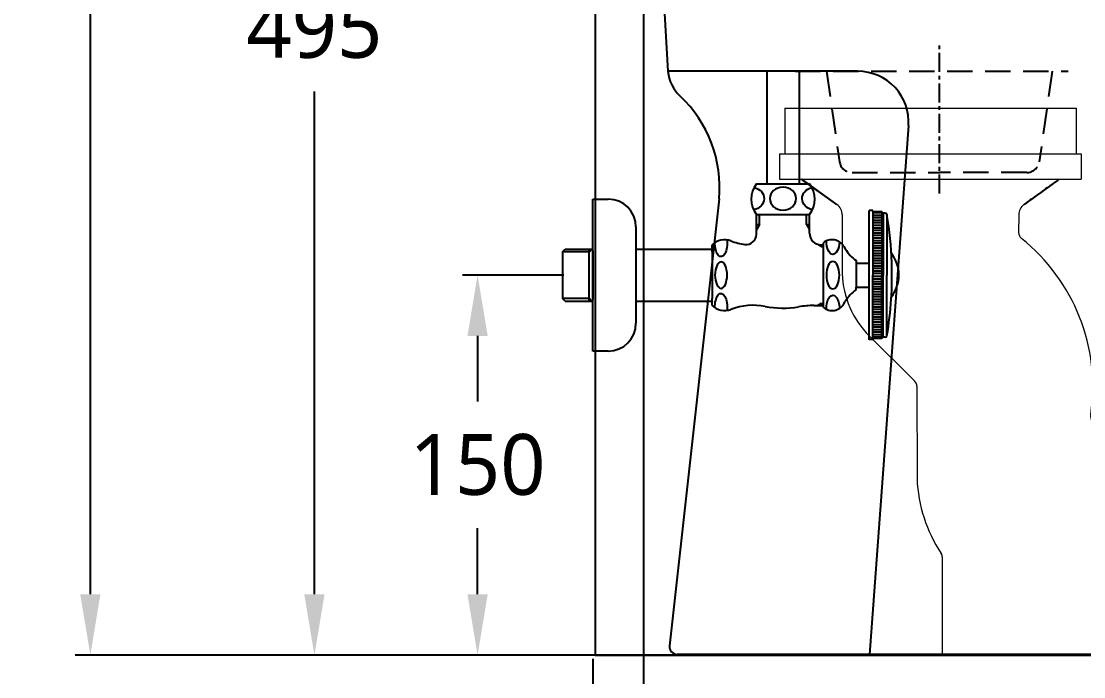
# Model space of a CAD drawing. Extents: x 2759 to 9191, y -64 to 2464.
# Drawn here: x 6329.4 to 6748.7, y 275.1 to 533.9 of the extents above; entities that cross this region are included whole.
import ezdxf

# ---------------------------------------------------------------- set-up
doc = ezdxf.new("R2010")
doc.units = 0
doc.header["$LTSCALE"] = 20
doc.header["$MEASUREMENT"] = 0
doc.linetypes.add('CENTER', pattern=[2, 1.25, -0.25, 0.25, -0.25])
doc.linetypes.add('HIDDEN', pattern=[0.375, 0.25, -0.125])
doc.layers.get('0').update_dxf_attribs({"linetype": 'CONTINUOUS'})
doc.layers.get('DEFPOINTS').update_dxf_attribs({"linetype": 'CONTINUOUS'})
for name, color, linetype in [('1', 7, 'CONTINUOUS'), ('2', 2, 'CONTINUOUS'), ('4', 4, 'CONTINUOUS'), ('6', 6, 'CONTINUOUS'), ('CEN', 1, 'CENTER')]:
    doc.layers.add(name, color=color, linetype=linetype)
doc.styles.get("Standard").update_dxf_attribs({"font": 'NanumGothic.ttf'})
doc.dimstyles.get("Standard").update_dxf_attribs({"dimtxt": 2.7, "dimasz": 2.5, "dimexe": 1.5, "dimexo": 1.5, "dimgap": 1.5, "dimtad": 1, "dimdec": 0, "dimlfac": 10, "dimzin": 0, "dimdsep": 46, "dimtxsty": 'Standard', "dimcen": 0, "dimclrt": 2, "dimadec": 0, "dimazin": 0, "dimtfac": 1, "dimtdec": 0, "dimtmove": 0, "dimatfit": 3, "dimfxl": 0, "dimtolj": 1, "dimtzin": 0, "dimarcsym": 0})

# ---------------------------------------------------------------- blocks, each defined once
blk = doc.blocks.new('*D20')
at = {"color": 3, "lineweight": -2, "ltscale": 10}
for p, q in [((6574.99, 663.44), (6574.99, 155.76)), ((6859.99, 205.1), (6859.99, 155.76)), ((6594.99, 160.76), (6839.99, 160.76))]:
    blk.add_line(p, q, dxfattribs=at)
at = {"color": 3, "ltscale": 10}
for points in [[(6594.99, 164.09), (6594.99, 157.43), (6574.99, 160.76)], [(6839.99, 164.09), (6839.99, 157.43), (6859.99, 160.76)]]:
    blk.add_solid(points, dxfattribs=at)
at = {"layer": 'DEFPOINTS', "color": 0, "ltscale": 10}
for p in [(6574.99, 664.94), (6859.99, 206.6), (6859.99, 160.76)]:
    blk.add_point(p, dxfattribs=at)
at = {"color": 2, "ltscale": 10, "insert": (6717.49, 184.37), "char_height": 25, "attachment_point": 5}
blk.add_mtext('\\A1;285', dxfattribs=at)
blk = doc.blocks.new('*D24')
at = {"color": 3, "lineweight": -2}
for p, q in [((6543.53, 433.69), (6503.49, 433.69)), ((6509.49, 409.69), (6509.49, 383.81)), ((6509.49, 307.69), (6509.49, 333.75)), ((6553.19, 283.69), (6503.49, 283.69))]:
    blk.add_line(p, q, dxfattribs=at)
at = {"color": 3}
for points in [[(6505.49, 409.69), (6513.49, 409.69), (6509.49, 433.69)], [(6505.49, 307.69), (6513.49, 307.69), (6509.49, 283.69)]]:
    blk.add_solid(points, dxfattribs=at)
at = {"layer": 'DEFPOINTS', "color": 0}
for p in [(6509.49, 433.69), (6545.33, 433.69), (6554.99, 283.69)]:
    blk.add_point(p, dxfattribs=at)
at = {"color": 2, "insert": (6509.49, 358.78), "char_height": 24, "attachment_point": 5}
blk.add_mtext('\\A1;150', dxfattribs=at)
blk = doc.blocks.new('BGFB')
at = {"color": 2, "linetype": 'Continuous', "lineweight": 0}
for p, q in [((-57.5, 0), (57.5, 0)), ((-57.5, 0), (-57.5, -18)), ((57.5, 0), (57.5, -18)), ((-59.5, -18), (59.5, -18)), ((-59.5, -18), (-59.5, -28)), ((59.5, -18), (59.5, -28)), ((-59.5, -28), (59.5, -28)), ((-36.9, -38.04), (-50.78, -28)), ((36.9, -38.06), (50.8, -28)), ((-34.8, -42.11), (-34.78, -65.34)), ((34.83, -42.09), (34.8, -49.08)), ((-24.1, -89.92), (-6.23, -107.64)), ((-5.34, -109.77), (-5.28, -146.31)), ((207.14, -196.84), (207.14, -171.61)), ((127.84, -174.94), (81.13, -197.34)), ((127.84, -174.94), (135.25, -174.94)), ((207.34, -174.14), (245.63, -196.43)), ((4.73, -215.9), (4.73, -177.41)), ((138.25, -177.94), (138.25, -197.34)), ((151.35, -181.34), (192.35, -181.34)), ((151.35, -183.09), (192.35, -183.09)), ((144.35, -188.34), (144.35, -208.9)), ((146.35, -188.09), (146.35, -208.59)), ((197.35, -188.09), (197.35, -208.59)), ((199.35, -188.34), (199.35, -208.9)), ((199.35, -196.84), (269.24, -196.84)), ((213.73, -202.4), (213.73, -196.84)), ((269.24, -196.84), (269.24, -215.9)), ((144.35, -197.34), (75.09, -197.34)), ((75.09, -197.34), (75.09, -215.9)), ((130.19, -197.34), (130.19, -202.4)), ((144.35, -202.4), (130.19, -202.4)), ((199.35, -202.4), (213.73, -202.4)), ((151.35, -213.59), (192.35, -213.59)), ((4.73, -215.9), (269.24, -215.9)), ((117.84, -240.9), (117.84, -243.9)), ((118.52, -240.4), (118.34, -240.4)), ((118.52, -240.4), (225.36, -240.4)), ((225.86, -240.9), (225.86, -243.9)), ((118.54, -244.4), (118.34, -244.4)), ((118.54, -244.4), (225.36, -244.4)), ((120.35, -250.4), (223.35, -250.4)), ((120.65, -254.4), (223.05, -254.4))]:
    blk.add_line(p, q, dxfattribs=at)
at = {"color": 3, "linetype": 'Continuous', "lineweight": 0}
for p, q in [((117.84, -275.32), (117.84, -215.9)), ((225.86, -273.83), (225.86, -215.9))]:
    blk.add_line(p, q, dxfattribs=at)
at = {"color": 2}
for p, q in [((118.52, -240.4), (118.41, -215.9)), ((225.28, -215.9), (225.17, -240.4)), ((225.17, -240.4), (223.35, -240.4)), ((118.54, -244.4), (120.65, -244.4)), ((118.57, -250.4), (118.54, -244.4)), ((223.05, -244.4), (225.15, -244.4)), ((225.15, -244.4), (225.13, -250.4)), ((120.35, -250.4), (118.34, -250.4)), ((225.36, -250.4), (223.35, -250.4)), ((118.34, -254.4), (120.65, -254.4)), ((118.6, -256.9), (118.59, -254.4)), ((223.05, -254.4), (225.36, -254.4)), ((225.11, -254.4), (225.1, -256.9)), ((120.45, -263.9), (118.6, -256.9)), ((225.1, -256.9), (223.25, -263.9)), ((122.45, -263.9), (120.45, -263.9)), ((122.45, -263.9), (171.85, -263.9)), ((171.85, -263.9), (221.25, -263.9)), ((223.25, -263.9), (221.25, -263.9))]:
    blk.add_line(p, q, dxfattribs=at)
blk.add_line((120.35, -240.4), (118.52, -240.4))
at = {"color": 2, "linetype": 'Continuous', "lineweight": 0}
for centre in [(153.85, -188.62), (153.85, -193.62), (153.85, -198.62), (153.85, -203.62), (153.85, -208.62)]:
    blk.add_circle(centre, 1.5, dxfattribs=at)
for centre, radius, start, end in [((-39.8, -42.12), 5, 0.0447, 54.1067), ((39.83, -42.11), 5, 125.8861, 179.7556), ((37.8, -49.09), 3, 179.7556, 231.4151), ((-10.7, -109.88), 74.76, 351.5468, 51.4151), ((1.61, -64.14), 36.41, 181.8849, 225.0733), ((-8.34, -109.77), 3, 0.0895, 45.2408), ((131.95, -202.93), 96.26, 63.2809, 103.9725), ((239.79, -464.95), 378.84, 110.2437, 116.5549), ((140.19, -174.04), 67, 2.0828, 58.4605), ((68.2, -121.6), 5, 171.5468, 296.5549), ((52.79, -143.8), 58.13, 182.4762, 213.3534), ((1.73, -177.41), 3, 0, 33.3534), ((135.25, -177.94), 3, 0, 90), ((151.35, -188.34), 7, 90, 180), ((151.35, -188.09), 5, 90, 180), ((192.35, -188.34), 7, 360, 90), ((192.35, -188.09), 5, 0, 90), ((247.14, -193.84), 3, 239.7939, 270), ((151.35, -208.9), 7, 179.7381, 270), ((151.35, -208.59), 5, 180, 270), ((192.35, -208.59), 5, 270, 0), ((192.35, -208.9), 7, 270, 0), ((118.34, -240.9), 0.5, 90, 180), ((225.36, -240.9), 0.5, 0, 90), ((118.34, -243.9), 0.5, 180, 270), ((225.36, -243.9), 0.5, 270, 360), ((118.34, -250.9), 0.5, 90, 180), ((225.36, -250.9), 0.5, 0, 90), ((118.34, -253.9), 0.5, 180, 270), ((225.36, -253.9), 0.5, 270, 0)]:
    blk.add_arc(centre, radius, start, end, dxfattribs=at)
at = {"color": 3, "linetype": 'Continuous', "lineweight": 0}
blk.add_spline([(117.84, -275.32), (166.15, -271.49), (199.41, -276.45), (225.86, -273.83)], degree=3, dxfattribs=at)
at = {"layer": '1', "color": 252, "linetype": 'Continuous'}
for q in [(-50.8, -28), (-50.14, -28.48), (-50.14, -28.48), (-50.14, -28.48)]:
    blk.add_line((-36.9, -38.04), q, dxfattribs=at)
at = {"layer": '1', "color": 2, "linetype": 'Continuous'}
for centre in [(159.85, -188.62), (159.85, -188.62), (165.85, -188.62), (165.85, -188.62), (171.85, -188.62), (177.85, -188.62), (177.85, -188.62), (183.85, -188.62), (183.85, -188.62), (189.85, -188.62), (189.85, -188.62), (159.85, -193.62), (159.85, -193.62), (165.85, -193.62), (165.85, -193.62), (171.85, -193.62), (177.85, -193.62), (177.85, -193.62), (183.85, -193.62), (183.85, -193.62), (189.85, -193.62), (189.85, -193.62), (159.85, -198.62), (159.85, -198.62), (165.85, -198.62), (165.85, -198.62), (171.85, -198.62), (177.85, -198.62), (177.85, -198.62), (183.85, -198.62), (183.85, -198.62), (189.85, -198.62), (189.85, -198.62), (159.85, -203.62), (159.85, -203.62), (165.85, -203.62), (165.85, -203.62), (171.85, -203.62), (177.85, -203.62), (177.85, -203.62), (183.85, -203.62), (183.85, -203.62), (189.85, -203.62), (189.85, -203.62), (159.85, -208.62), (159.85, -208.62), (165.85, -208.62), (165.85, -208.62), (171.85, -208.62), (171.85, -208.62), (177.85, -208.62), (177.85, -208.62), (183.85, -208.62), (183.85, -208.62), (189.85, -208.62), (189.85, -208.62)]:
    blk.add_circle(centre, 1.5, dxfattribs=at)
at = {"layer": '1', "color": 252, "linetype": 'Continuous'}
for centre in [(171.85, -188.62), (171.85, -193.62), (171.85, -198.62), (171.85, -203.62)]:
    blk.add_circle(centre, 1.5, dxfattribs=at)
for points, degree in [([(50.14, -28.48), (36.94, -38.03)], 1), ([(50.14, -28.48), (45.74, -31.66), (41.34, -34.85), (36.94, -38.03)], 3), ([(50.14, -28.48), (36.94, -38.03)], 1), ([(50.14, -28.48), (45.74, -31.66), (41.34, -34.85), (36.94, -38.03)], 3), ([(197.87, -139.92), (198.2, -140.47), (198.52, -141.02), (198.83, -141.58)], 3), ([(197.87, -139.92), (198.2, -140.47), (198.52, -141.02), (198.83, -141.58)], 3)]:
    blk.add_open_spline(points, degree=degree, dxfattribs=at)
at = {"layer": 'CEN'}
blk.add_line((171.85, -269.9), (171.85, -196.9), dxfattribs=at)
blk = doc.blocks.new('*D26')
at = {"color": 3, "lineweight": -2}
for p, q in [((6585.41, 778.94), (6439.11, 778.94)), ((6445.11, 754.94), (6445.11, 556.38)), ((6445.11, 307.69), (6445.11, 506.25)), ((6608.51, 283.69), (6439.11, 283.69))]:
    blk.add_line(p, q, dxfattribs=at)
at = {"color": 3}
for points in [[(6441.11, 754.94), (6449.11, 754.94), (6445.11, 778.94)], [(6441.11, 307.69), (6449.11, 307.69), (6445.11, 283.69)]]:
    blk.add_solid(points, dxfattribs=at)
at = {"layer": 'DEFPOINTS', "color": 0}
for p in [(6587.21, 778.94), (6445.11, 283.69), (6610.31, 283.69)]:
    blk.add_point(p, dxfattribs=at)
at = {"color": 2, "insert": (6445.11, 531.31), "char_height": 24, "attachment_point": 5}
blk.add_mtext('\\A1;495', dxfattribs=at)
blk = doc.blocks.new('*D30')
at = {"color": 3, "linetype": 'ByBlock', "lineweight": -2}
for p, q in [((7259.58, 707.35), (7259.58, 30.9)), ((6554.99, 282.19), (6554.99, 30.9)), ((6574.99, 35.9), (7239.58, 35.9))]:
    blk.add_line(p, q, dxfattribs=at)
at = {"color": 3}
for points in [[(6574.99, 39.24), (6574.99, 32.57), (6554.99, 35.9)], [(7239.58, 39.24), (7239.58, 32.57), (7259.58, 35.9)]]:
    blk.add_solid(points, dxfattribs=at)
at = {"layer": 'DEFPOINTS', "color": 0}
for p in [(7259.58, 708.85), (6554.99, 283.69), (7259.58, 35.9)]:
    blk.add_point(p, dxfattribs=at)
at = {"color": 2, "insert": (6903.77, 59.48), "char_height": 25, "attachment_point": 5}
blk.add_mtext('\\A1;705', dxfattribs=at)
blk = doc.blocks.new('*D31')
at = {"color": 3, "lineweight": -2}
for p, q in [((6699.11, 1238.38), (6350.7, 1238.38)), ((6356.7, 1214.38), (6356.7, 786.1)), ((6356.7, 307.69), (6356.7, 735.97)), ((6553.19, 283.69), (6350.7, 283.69))]:
    blk.add_line(p, q, dxfattribs=at)
at = {"color": 3}
for points in [[(6352.7, 1214.38), (6360.7, 1214.38), (6356.7, 1238.38)], [(6352.7, 307.69), (6360.7, 307.69), (6356.7, 283.69)]]:
    blk.add_solid(points, dxfattribs=at)
at = {"layer": 'DEFPOINTS', "color": 0}
for p in [(6356.7, 1238.38), (6700.91, 1238.38), (6554.99, 283.69)]:
    blk.add_point(p, dxfattribs=at)
at = {"color": 2, "insert": (6356.7, 761.03), "char_height": 24, "attachment_point": 5}
blk.add_mtext('\\A1;955', dxfattribs=at)

msp = doc.modelspace()

# ---------------------------------------------------------------- linework, layer by layer
at = {"color": 7}
for p, q in [((6576.18, 659.59), (6584.58, 514.17)), ((6659.54, 514.17), (6584.58, 514.17)), ((6679.48, 492.71), (6664.14, 283.94)), ((6604.81, 463.75), (6585.24, 287.27)), ((7113.81, 283.94), (6588.23, 283.94))]:
    msp.add_line(p, q, dxfattribs=at)
at = {"color": 1, "linetype": 'CENTER', "ltscale": 0.3}
msp.add_line((6691.68, 465.9), (6691.68, 524.39), dxfattribs=at)
at = {"color": 7}
for centre, radius, start, end in [((6599.52, 515.47), 15, 184.9422, 227.6133), ((6659.54, 494.17), 20, 355.7986, 90), ((6554.99, 468.1), 50.01, 355.0116, 46.5106), ((6588.23, 286.94), 3, 173.6733, 270)]:
    msp.add_arc(centre, radius, start, end, dxfattribs=at)
at = {"color": 7, "linetype": 'HIDDEN'}
for centre, start, end in [((6657.23, 479.17), 188.1301, 270), ((6726.13, 479.17), 270, 351.8699)]:
    msp.add_arc(centre, 5, start, end, dxfattribs=at)
at = {"layer": '2', "color": 7, "linetype": 'HIDDEN', "ltscale": 2}
for p, q in [((6634.8, 514.17), (6742.51, 514.17)), ((6647.18, 514.17), (6652.28, 478.47)), ((6736.18, 514.17), (6731.08, 478.47)), ((6657.23, 474.17), (6691.68, 474.17)), ((6726.13, 474.17), (6691.68, 474.17))]:
    msp.add_line(p, q, dxfattribs=at)
at = {"layer": '4'}
for p, q in [((6623.64, 514.17), (6623.64, 469.69)), ((6636.34, 514.17), (6636.34, 469.69)), ((6619.49, 469.69), (6623.64, 469.69)), ((6623.64, 469.69), (6640.49, 469.69)), ((6554.99, 403.69), (6554.99, 463.69)), ((6554.99, 463.69), (6560.99, 463.69)), ((6619.49, 457.69), (6640.49, 457.69)), ((6619.49, 449.78), (6619.49, 457.69)), ((6620.74, 453.69), (6620.74, 457.69)), ((6639.24, 453.69), (6639.24, 457.69)), ((6640.49, 450.19), (6640.49, 457.69)), ((6665.49, 459.19), (6663.99, 459.19)), ((6663.99, 458.19), (6663.99, 459.19)), ((6663.99, 433.69), (6663.99, 458.19)), ((6665.49, 458.99), (6665.49, 459.19)), ((6665.49, 458.99), (6665.49, 433.69)), ((6668.99, 458.28), (6665.49, 458.28)), ((6668.99, 457.28), (6665.49, 457.28)), ((6668.99, 458.69), (6665.79, 458.69)), ((6669.49, 458.19), (6668.99, 458.69)), ((6668.99, 458.69), (6668.99, 433.69)), ((6670.32, 458.19), (6669.49, 458.19)), ((6669.49, 458.19), (6669.49, 433.69)), ((6670.91, 457.69), (6670.91, 433.69)), ((6619.49, 453.69), (6620.74, 453.69)), ((6620.74, 453.69), (6619.49, 451.52)), ((6639.24, 453.69), (6640.49, 453.69)), ((6639.24, 453.69), (6640.49, 451.52)), ((6668.99, 456.28), (6665.49, 456.28)), ((6668.99, 455.28), (6665.49, 455.28)), ((6668.99, 454.28), (6665.49, 454.28)), ((6668.99, 453.28), (6665.49, 453.28)), ((6571.99, 452.69), (6571.99, 414.69)), ((6668.99, 452.28), (6665.49, 452.28)), ((6668.99, 451.28), (6665.49, 451.28)), ((6668.99, 450.28), (6665.49, 450.28)), ((6668.99, 449.28), (6665.49, 449.28)), ((6601.99, 442.94), (6601.99, 445.69)), ((6644.99, 444.94), (6643.69, 445.88)), ((6644.99, 445.69), (6645.91, 445.69)), ((6644.99, 444.94), (6644.99, 445.69)), ((6644.99, 444.94), (6645.91, 444.94)), ((6645.91, 445.69), (6645.91, 446.41)), ((6645.91, 421.69), (6645.91, 445.69)), ((6654.02, 445.01), (6654.57, 444.05)), ((6668.99, 448.28), (6665.49, 448.28)), ((6668.99, 447.28), (6665.49, 447.28)), ((6668.99, 446.28), (6665.49, 446.28)), ((6668.99, 445.28), (6665.49, 445.28)), ((6542.99, 442.94), (6543.99, 443.94)), ((6553.49, 442.94), (6542.99, 442.94)), ((6543.12, 424.44), (6543.12, 442.94)), ((6543.99, 443.94), (6554.99, 443.94)), ((6553.49, 423.44), (6553.49, 443.94)), ((6553.49, 442.94), (6554.49, 443.94)), ((6554.99, 443.32), (6554.99, 424.05)), ((6571.99, 443.94), (6601.99, 443.94)), ((6601.99, 442.94), (6601.99, 424.44)), ((6668.99, 444.28), (6665.49, 444.28)), ((6668.99, 443.28), (6665.49, 443.28)), ((6668.99, 442.28), (6665.49, 442.28)), ((6668.99, 441.28), (6665.49, 441.28)), ((6668.99, 440.28), (6665.49, 440.28)), ((6658.91, 439.42), (6658.91, 438.44)), ((6658.91, 438.44), (6658.91, 428.94)), ((6658.91, 438.44), (6663.99, 438.44)), ((6668.99, 439.28), (6665.49, 439.28)), ((6668.99, 438.28), (6665.49, 438.28)), ((6668.99, 437.28), (6665.49, 437.28)), ((6668.99, 436.28), (6665.49, 436.28)), ((6663.99, 408.19), (6663.99, 433.69)), ((6668.99, 435.28), (6665.49, 435.28)), ((6668.99, 434.28), (6665.49, 434.28)), ((6665.49, 408.39), (6665.49, 433.69)), ((6668.99, 433.1), (6665.49, 433.1)), ((6668.99, 432.1), (6665.49, 432.1)), ((6668.99, 408.69), (6668.99, 433.69)), ((6669.49, 409.19), (6669.49, 433.69)), ((6670.91, 409.69), (6670.91, 433.69)), ((6658.91, 428.94), (6663.99, 428.94)), ((6658.91, 427.95), (6658.91, 428.94)), ((6668.99, 431.1), (6665.49, 431.1)), ((6668.99, 430.1), (6665.49, 430.1)), ((6668.99, 429.1), (6665.49, 429.1)), ((6668.99, 428.1), (6665.49, 428.1)), ((6553.49, 424.44), (6542.99, 424.44)), ((6543.99, 423.44), (6542.99, 424.44)), ((6543.99, 423.44), (6554.99, 423.44)), ((6554.49, 423.44), (6553.49, 424.44)), ((6571.99, 423.44), (6601.99, 423.44)), ((6601.99, 421.69), (6601.99, 424.44)), ((6601.99, 423.44), (6601.99, 423.26)), ((6668.99, 427.1), (6665.49, 427.1)), ((6668.99, 426.1), (6665.49, 426.1)), ((6668.99, 425.1), (6665.49, 425.1)), ((6668.99, 424.1), (6665.49, 424.1)), ((6601.99, 421.69), (6601.99, 423.26)), ((6642.28, 421.69), (6645.91, 421.69)), ((6644.99, 422.44), (6643.69, 421.69)), ((6644.99, 422.44), (6645.91, 422.44)), ((6644.99, 421.69), (6644.99, 422.44)), ((6645.91, 420.97), (6645.91, 421.69)), ((6654.02, 422.37), (6654.57, 423.32)), ((6668.99, 423.1), (6665.49, 423.1)), ((6668.99, 422.1), (6665.49, 422.1)), ((6668.99, 421.1), (6665.49, 421.1)), ((6668.99, 420.1), (6665.49, 420.1)), ((6668.99, 419.1), (6665.49, 419.1)), ((6668.99, 418.1), (6665.49, 418.1)), ((6668.99, 417.13), (6665.49, 417.13)), ((6668.99, 416.13), (6665.49, 416.13)), ((6668.99, 415.13), (6665.49, 415.13)), ((6668.99, 414.13), (6665.49, 414.13)), ((6668.99, 413.13), (6665.49, 413.13)), ((6668.99, 412.13), (6665.49, 412.13)), ((6668.99, 411.13), (6665.49, 411.13)), ((6665.49, 408.22), (6663.99, 408.22)), ((6668.99, 410.13), (6665.49, 410.13)), ((6668.99, 409.13), (6665.49, 409.13)), ((6665.49, 408.42), (6665.49, 408.22)), ((6668.99, 408.72), (6665.79, 408.72)), ((6669.49, 409.22), (6668.99, 408.72)), ((6670.32, 409.22), (6669.49, 409.22)), ((6560.99, 403.69), (6554.99, 403.69))]:
    msp.add_line(p, q, dxfattribs=at)
for centre, radius, start, end in [((6627.49, 463.69), 10, 143.1301, 216.8699), ((6632.49, 463.69), 10, 323.1301, 36.8699), ((6560.99, 452.69), 11, 0, 90), ((6665.79, 458.99), 0.3, 180, 270), ((6670.32, 457.49), 0.7, 9.4934, 90), ((6527.99, 433.69), 145, 1.9431, 9.4934), ((6615.49, 449.78), 4, 262.2883, 0), ((6644.99, 450.19), 4.5, 180, 270), ((6606.9, 440.69), 7, 69.0339, 134.5129), ((6618.29, 470.41), 24.83, 249.0339, 262.2883), ((6649.38, 442.33), 5.36, 30, 130.4306), ((6666.7, 451.05), 14, 210, 236.1902), ((6661.74, 433.64), 14, 0.2473, 38.2141), ((6527.99, 433.69), 145, 350.5066, 1.9431), ((6661.74, 433.76), 14, 321.7859, 359.7527), ((6666.7, 416.32), 14, 123.8098, 150), ((6606.9, 426.68), 7, 225.5, 290.9661), ((6618.29, 396.96), 24.83, 79.2627, 110.9661), ((6629.99, 458.69), 38, 259.2627, 279.3048), ((6642.28, 383.69), 38, 90, 99.3048), ((6649.38, 425.04), 5.36, 229.5694, 330), ((6560.99, 414.69), 11, 270, 0), ((6665.79, 408.42), 0.3, 90, 180), ((6670.32, 409.92), 0.7, 270, 350.5066)]:
    msp.add_arc(centre, radius, start, end, dxfattribs=at)
at = {"layer": '4', "extrusion": (0, 0, -1)}
for centre, major_axis, ratio, start_param, end_param in [((6617.31, 463.91), (-5.23, 0), 0.866391, 1.824119, 4.49897), ((6642.77, 463.91), (-5.23, 0), 0.866391, 4.942097, 7.58465), ((6605.55, 446.19), (0, -5.22), 0.46009, 4.433611, 7.934688), ((6649.67, 447.28), (0, -5.4), 0.478204, 4.79078, 7.834251), ((6605.55, 421.27), (0, -5.22), 0.46009, 1.472186, 5.009627), ((6649.67, 420.37), (0, -5.4), 0.478204, 1.540108, 4.68362)]:
    msp.add_ellipse(centre, major_axis=major_axis, ratio=ratio, start_param=start_param, end_param=end_param, dxfattribs=at)
for centre, major_axis, ratio in [((6629.99, 463.91), (-5.23, 0), 0.866391), ((6605.55, 433.69), (0, -5.22), 0.46009), ((6649.67, 433.69), (0, -5.4), 0.478204)]:
    msp.add_ellipse(centre, major_axis=major_axis, ratio=ratio, dxfattribs=at)
at = {"layer": '6'}
msp.add_lwpolyline([(7555.85, 2208.72), (6555.85, 2208.72), (6555.85, 283.69), (8483.35, 283.69), (8483.35, 1308.69)], dxfattribs=at)

# ---------------------------------------------------------------- block references
at = {"color": 1}
msp.add_blockref('BGFB', (6688.15, 499.59), dxfattribs=at)

# ---------------------------------------------------------------- dimensions: what is measured, and where the dimension line sits
for base, p2, picture, middle in [((6356.7, 1238.38), (6700.91, 1238.38), '*D31', (6356.7, 761.03)), ((6509.49, 433.69), (6545.33, 433.69), '*D24', (6509.49, 358.78))]:
    dim = msp.add_linear_dim(base=base, p1=(6554.99, 283.69), p2=p2, angle=90, dimstyle='Standard', override={"dimscale": 1.2, "dimtxt": 20, "dimasz": 20, "dimexe": 5, "dimgap": 10, "dimtih": 1, "dimtoh": 1, "dimlfac": 1, "dimzin": 12, "dimclrd": 3, "dimclre": 3, "dimazin": 2, "dimarcsym": 1})
    dim.commit()
    dim.dimension.update_dxf_attribs({"geometry": picture, "text_midpoint": middle, "dimtype": 160})
dim = msp.add_linear_dim(base=(6445.11, 283.69), p1=(6587.21, 778.94), p2=(6610.31, 283.69), angle=90, dimstyle='Standard', override={"dimscale": 1.2, "dimtxt": 20, "dimasz": 20, "dimexe": 5, "dimgap": 10, "dimtih": 1, "dimtoh": 1, "dimlfac": 1, "dimzin": 12, "dimclrd": 3, "dimclre": 3, "dimazin": 2, "dimarcsym": 1})
dim.commit()
dim.dimension.update_dxf_attribs({"geometry": '*D26', "text_midpoint": (6445.11, 531.31)})
dim = msp.add_linear_dim(base=(7259.58, 35.9), p1=(6554.99, 283.69), p2=(7259.58, 708.85), dimstyle='Standard', override={"dimtxt": 25, "dimasz": 20, "dimexe": 5, "dimgap": 10, "dimlfac": 1, "dimzin": 12, "dimclrd": 3, "dimclre": 3, "dimazin": 2, "dimarcsym": 1})
dim.commit()
dim.dimension.update_dxf_attribs({"geometry": '*D30', "text_midpoint": (6903.77, 35.9), "dimtype": 160})
at = {"color": 7, "ltscale": 10}
dim = msp.add_linear_dim(base=(6859.99, 160.76), p1=(6574.99, 664.94), p2=(6859.99, 206.6), dimstyle='Standard', override={"dimtxt": 25, "dimasz": 20, "dimexe": 5, "dimgap": 10, "dimlfac": 1, "dimclrd": 3, "dimclre": 3}, dxfattribs=at)
dim.commit()
dim.dimension.update_dxf_attribs({"geometry": '*D20', "text_midpoint": (6717.49, 184.37)})

doc.saveas('drawing.dxf')
